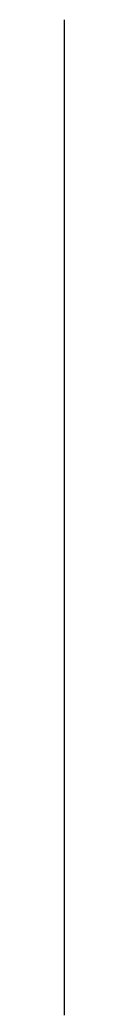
# Model space of a CAD drawing. Header units: millimetres. Extents: x 0 to 0, y 0 to 2.
import ezdxf

# ---------------------------------------------------------------- set-up
doc = ezdxf.new("R2010")
doc.units = ezdxf.units.MM
doc.layers.get('0').update_dxf_attribs({"linetype": 'CONTINUOUS'})

# ---------------------------------------------------------------- blocks, each defined once
blk = doc.blocks.new('B', base_point=(3, 4))
blk.add_line((3, 4), (4, 4))

msp = doc.modelspace()

# ---------------------------------------------------------------- block references
at = {"color": 0, "xscale": 2, "yscale": 3, "rotation": 90}
msp.add_blockref('B', (0, 0), dxfattribs=at)

doc.saveas('drawing.dxf')
